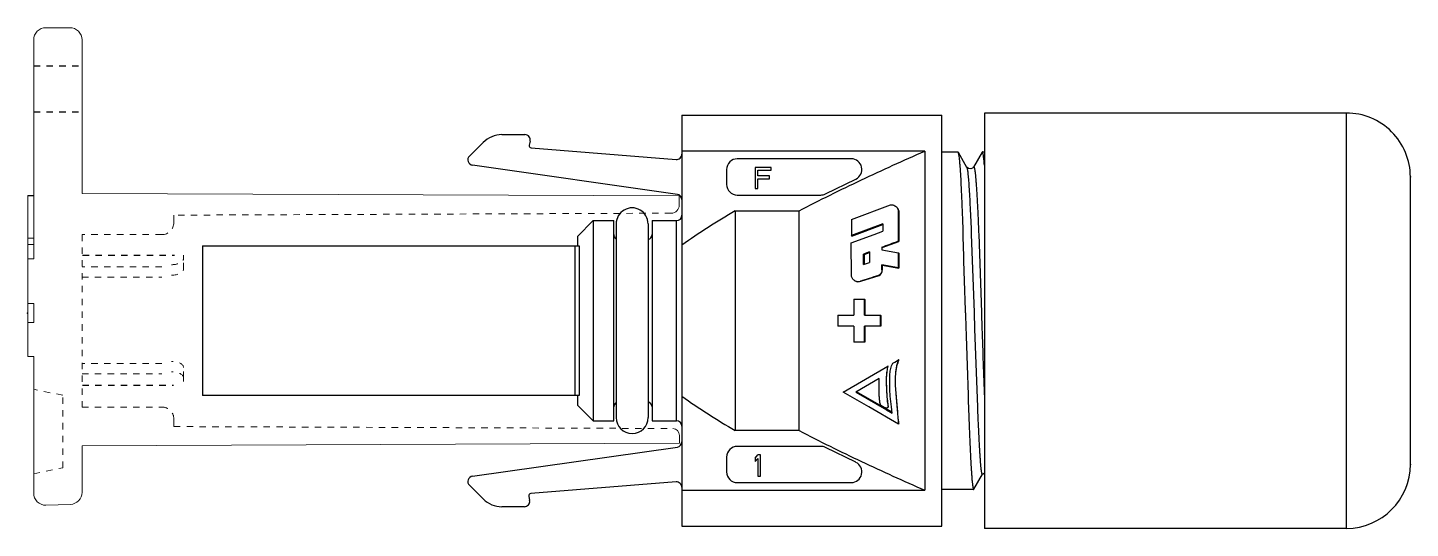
# Model space of a CAD drawing. Header units: millimetres. Extents: x 0 to 21.6, y -3.4 to 4.5.
import ezdxf

# ---------------------------------------------------------------- set-up
doc = ezdxf.new("R2010")
doc.units = ezdxf.units.MM
doc.linetypes.add('DASH', pattern=[0.35, 0.25, -0.1])
doc.layers.add('51', color=7, linetype='Continuous', true_color=0xffffff)
doc.layers.add('CONN', color=7, linetype='Continuous')
doc.layers.add('CONN-Label', color=7, linetype='Continuous')

# ---------------------------------------------------------------- blocks, each defined once
blk = doc.blocks.new('A$C45091238')
at = {"color": 7, "linetype": 'Continuous'}
for p, q in [((5.083, 31.844), (5.083, 46.264)), ((10.828, 46.264), (5.083, 46.264)), ((10.828, 46.264), (10.828, 31.844)), ((1.127, 35.522), (1.651, 36.046)), ((14.26, 36.046), (14.784, 35.522)), ((1.997, 35.93), (3.116, 28.08)), ((12.794, 28.08), (13.914, 35.93)), ((0.828, 33.94), (0.828, 34.801)), ((15.083, 34.801), (15.083, 33.917)), ((1.238, 33.767), (1.066, 33.738)), ((1.777, 28.125), (1.333, 33.693)), ((14.577, 33.685), (14.133, 28.125)), ((14.827, 33.719), (14.679, 33.758)), ((4.724, 31.903), (4.121, 31.299)), ((5.083, 31.903), (4.724, 31.903)), ((11.187, 31.903), (10.828, 31.903)), ((11.187, 31.903), (11.79, 31.299)), ((4.121, 31.299), (4.121, 30.516)), ((11.79, 31.299), (4.121, 31.299)), ((11.79, 31.299), (11.79, 30.516)), ((4.121, 30.516), (11.79, 30.516)), ((11.667, 30.423), (4.243, 30.423)), ((11.667, 29.2), (4.243, 29.2)), ((4.121, 29.047), (4.121, 28.109)), ((11.79, 29.047), (4.121, 29.047)), ((11.79, 29.047), (11.79, 28.109)), ((0.082, 27.905), (0.082, 17.951)), ((15.829, 27.905), (0.082, 27.905)), ((1.458, 27.905), (1.458, 18.603)), ((14.453, 18.603), (14.453, 27.905)), ((15.829, 27.905), (15.829, 17.951)), ((2.733, 26.192), (2.162, 26.192)), ((13.749, 26.192), (13.177, 26.192)), ((1.754, 25.784), (1.754, 21.418)), ((3.141, 22.589), (3.141, 25.784)), ((3.751, 23.417), (3.751, 25.865)), ((12.159, 25.865), (3.751, 25.865)), ((12.159, 25.865), (12.159, 23.417)), ((12.769, 25.784), (12.769, 22.589)), ((14.157, 21.418), (14.157, 25.784)), ((1.999, 24.996), (1.999, 24.894)), ((2.676, 24.996), (1.999, 24.996)), ((2.676, 24.996), (2.555, 25.098)), ((2.693, 25.098), (2.555, 25.098)), ((2.693, 25.098), (2.815, 24.996)), ((2.815, 24.894), (2.815, 24.996)), ((13.014, 25.098), (13.014, 24.996)), ((13.83, 25.098), (13.014, 25.098)), ((13.014, 24.996), (13.396, 24.996)), ((13.396, 24.996), (13.396, 24.554)), ((13.5, 24.554), (13.5, 24.996)), ((13.5, 24.996), (13.726, 24.996)), ((13.726, 24.996), (13.726, 24.486)), ((13.83, 24.486), (13.83, 25.098)), ((1.999, 24.894), (2.815, 24.894)), ((13.396, 24.554), (13.5, 24.554)), ((13.726, 24.486), (13.83, 24.486)), ((3.751, 23.417), (12.159, 23.417)), ((2.529, 21.24), (3.1, 22.411)), ((12.811, 22.411), (13.382, 21.24)), ((4.651, 20.746), (5.221, 21.729)), ((5.221, 21.729), (6.216, 20.017)), ((8.161, 21.93), (7.75, 21.93)), ((7.75, 21.318), (7.75, 21.93)), ((8.161, 21.93), (8.161, 21.318)), ((5.221, 21.239), (4.541, 20.067)), ((4.561, 20.055), (5.233, 21.219)), ((5.742, 20.343), (5.221, 21.239)), ((7.75, 21.318), (7.135, 21.318)), ((7.135, 20.91), (7.135, 21.318)), ((8.776, 21.318), (8.161, 21.318)), ((8.776, 21.318), (8.776, 20.91)), ((9.493, 21.29), (9.485, 21.277)), ((9.67, 21.41), (10.933, 21.423)), ((10.933, 21.423), (11.26, 20.543)), ((11.2, 21.39), (11.219, 21.404)), ((11.2, 21.39), (11.636, 20.214)), ((11.66, 20.214), (11.219, 21.404)), ((11.838, 21.404), (11.219, 21.404)), ((11.838, 21.404), (12.391, 19.915)), ((3.992, 19.609), (4.651, 20.746)), ((7.14, 20.896), (7.135, 20.91)), ((7.135, 20.91), (7.75, 20.91)), ((7.751, 20.896), (7.139, 20.896)), ((7.75, 20.298), (7.75, 20.91)), ((8.771, 20.896), (8.159, 20.896)), ((8.161, 20.91), (8.776, 20.91)), ((8.161, 20.91), (8.161, 20.298)), ((8.776, 20.91), (8.771, 20.896)), ((9.465, 21.051), (9.474, 21.065)), ((9.465, 21.051), (9.692, 20.345)), ((10.111, 20.943), (10.182, 20.721)), ((10.111, 20.943), (10.51, 20.943)), ((10.497, 20.929), (10.115, 20.929)), ((10.592, 20.723), (10.182, 20.721)), ((10.497, 20.929), (10.51, 20.943)), ((10.497, 20.929), (10.573, 20.723)), ((10.592, 20.723), (10.51, 20.943)), ((7.751, 20.284), (7.75, 20.298)), ((7.75, 20.298), (8.16, 20.298)), ((8.159, 20.284), (7.751, 20.284)), ((8.161, 20.298), (8.159, 20.284)), ((9.692, 20.346), (9.701, 20.36)), ((9.897, 20.233), (9.908, 20.247)), ((10.084, 20.233), (9.897, 20.233)), ((9.908, 20.247), (10.095, 20.247)), ((10.084, 20.233), (9.967, 19.595)), ((9.978, 19.609), (10.095, 20.248)), ((10.084, 20.233), (10.095, 20.247)), ((10.675, 20.248), (10.557, 19.609)), ((10.672, 20.233), (10.757, 20.233)), ((10.771, 20.247), (10.674, 20.247)), ((10.757, 20.233), (10.771, 20.247)), ((10.757, 20.233), (10.993, 19.595)), ((11.26, 20.543), (11.382, 20.214)), ((11.66, 20.214), (11.382, 20.214)), ((4.013, 19.595), (3.992, 19.609)), ((4.541, 20.067), (4.418, 19.854)), ((4.418, 19.854), (4.651, 19.882)), ((4.447, 19.857), (4.561, 20.055)), ((6.225, 20.003), (6.216, 20.017)), ((6.326, 19.828), (6.369, 19.754)), ((6.369, 19.754), (6.453, 19.609)), ((6.461, 19.595), (6.453, 19.609)), ((9.967, 19.595), (9.977, 19.609)), ((9.977, 19.609), (10.557, 19.609)), ((10.543, 19.595), (10.557, 19.609)), ((10.993, 19.595), (11.008, 19.609)), ((11.008, 19.609), (12.191, 19.609)), ((12.17, 19.595), (12.191, 19.609)), ((10.544, 19.595), (9.967, 19.595)), ((12.17, 19.595), (10.993, 19.595)), ((14.453, 18.603), (1.458, 18.603)), ((0.082, 17.951), (15.829, 17.951)), ((1.489, 16.727), (1.489, 17.951)), ((14.422, 17.951), (14.422, 17.339)), ((8.262, 17.042), (7.649, 17.024)), ((14.413, 17.329), (13.841, 16.998)), ((14.422, 17.339), (14.413, 17.329)), ((1.489, 16.727), (1.498, 16.717)), ((1.498, 16.717), (2.07, 16.386)), ((14.413, 16.407), (13.841, 16.737)), ((0, 2.448), (0, 16.319)), ((15.911, 16.319), (0, 16.319)), ((2.07, 16.386), (2.09, 16.371)), ((2.09, 16.371), (2.128, 16.319)), ((14.422, 16.397), (14.413, 16.407)), ((14.422, 16.397), (14.422, 16.319)), ((15.911, 2.448), (15.911, 16.319)), ((2.448, 0), (13.463, 0))]:
    blk.add_line(p, q, dxfattribs=at)
at = {"color": 9, "linetype": 'Continuous'}
for p, q in [((5.083, 31.988), (10.828, 31.988)), ((10.828, 31.844), (5.083, 31.844)), ((4.121, 28.109), (11.79, 28.109)), ((7.649, 16.693), (4.643, 16.587)), ((8.263, 16.713), (7.649, 16.693)), ((8.263, 16.43), (7.649, 16.41)), ((11.272, 16.819), (8.263, 16.713)), ((11.272, 16.537), (8.263, 16.43)), ((0, 2.448), (15.911, 2.448))]:
    blk.add_line(p, q, dxfattribs=at)
at = {"color": 7, "linetype": 'Continuous'}
blk.add_lwpolyline([(13.841, 16.737), (13.836, 16.74), (13.805, 16.768), (13.771, 16.84), (13.781, 16.927), (13.819, 16.981), (13.841, 16.998)], dxfattribs=at)
for centre, radius, start, end in [((1.795, 35.901), 0.204, 8.1156, 135), ((14.116, 35.901), 0.204, 45, 171.8844), ((1.848, 34.801), 1.02, 135, 180), ((14.063, 34.801), 1.02, 0, 45), ((1.032, 33.94), 0.204, 180, 279.5643), ((14.879, 33.917), 0.204, 255.4357, 0), ((1.252, 33.687), 0.0816, 4.5643, 99.5643), ((14.659, 33.679), 0.0816, 75.4357, 175.4357), ((4.243, 29.812), 0.611, 90, 270), ((4.651, 30.312), 0.204, 33.7157, 89.9999), ((11.26, 30.312), 0.204, 90.0001, 146.2843), ((11.667, 29.812), 0.611, 270, 90), ((4.651, 29.251), 0.204, 270.0001, 345.3012), ((11.26, 29.251), 0.204, 194.6988, 269.9999), ((1.574, 28.109), 0.204, 270, 4.5643), ((3.318, 28.109), 0.204, 188.1156, 270), ((3.917, 28.109), 0.204, 270.0001, 0), ((11.994, 28.109), 0.204, 180, 269.9999), ((12.593, 28.109), 0.204, 270, 351.8844), ((14.337, 28.109), 0.204, 175.4357, 270), ((2.162, 25.784), 0.408, 90, 180), ((2.733, 25.784), 0.408, 0, 90), ((13.177, 25.784), 0.408, 90, 180), ((13.749, 25.784), 0.408, 0, 90), ((2.733, 22.589), 0.408, 334, 0), ((13.177, 22.589), 0.408, 180, 206), ((2.162, 21.418), 0.408, 180, 334), ((9.702, 21.145), 0.254, 148.6465, 201.558), ((9.709, 21.158), 0.253, 148.6301, 201.6404), ((13.749, 21.418), 0.408, 206, 0), ((333.431, 125.057), 340.239, 197.79677, 197.92157), ((9.878, 20.442), 0.21, 207.3831, 275.3747), ((288.673, 123.051), 296.307, 200.30084, 200.43256), ((5.851, 18.027), 1.682, 68.7446, 73.4012), ((12.087, 19.865), 0.283, 287.0375, 302.4871), ((12.108, 19.882), 0.285, 286.9485, 302.4793), ((30.353, -744.753), 762.114, 91.707161, 91.933323), ((-7.313, 554.476), 537.66, 271.65995, 271.98049), ((2.448, 2.448), 2.448, 180.0008, 269.9992), ((13.463, 2.448), 2.448, 270, 360)]:
    blk.add_arc(centre, radius, start, end, dxfattribs=at)
at = {"color": 9, "linetype": 'Continuous'}
blk.add_arc((28.9, -632.716), 649.474, 91.8751, 92.107081, dxfattribs=at)
at = {"color": 7, "linetype": 'Continuous'}
for points, knots in [([(5.065, 27.905), (4.826, 27.579), (4.373, 26.907), (3.955, 26.215), (3.751, 25.865)], [0, 0, 0, 0, 0.499988, 1, 1, 1, 1]), ([(12.159, 25.865), (11.956, 26.215), (11.537, 26.907), (11.085, 27.579), (10.846, 27.905)], [0, 0, 0, 0, 0.500012, 1, 1, 1, 1]), ([(3.751, 23.417), (3.335, 22.632), (2.55, 21.036), (1.817, 19.417), (1.458, 18.603)], [0, 0, 0, 0, 0.499993, 1, 1, 1, 1]), ([(12.159, 23.417), (12.576, 22.632), (13.361, 21.036), (14.094, 19.417), (14.453, 18.603)], [0, 0, 0, 0, 0.499993, 1, 1, 1, 1]), ([(9.493, 21.29), (9.512, 21.321), (9.564, 21.376), (9.634, 21.404), (9.67, 21.41)], [0, 0, 0, 0, 0.494644, 1, 1, 1, 1]), ([(4.625, 20.019), (4.603, 20.036), (4.601, 20.094), (4.635, 20.141), (4.645, 20.172), (4.651, 20.187)], [0, 0, 0, 0, 0.465185, 0.733945, 1, 1, 1, 1]), ([(4.651, 20.187), (4.659, 20.211), (4.683, 20.257), (4.744, 20.303), (4.815, 20.322), (4.909, 20.331), (5.027, 20.343), (5.169, 20.354), (5.311, 20.354), (5.454, 20.351), (5.598, 20.352), (5.694, 20.348), (5.742, 20.343)], [0, 0, 0, 0, 0.065635, 0.130953, 0.193658, 0.254987, 0.377992, 0.501526, 0.625076, 0.749244, 0.874494, 1, 1, 1, 1]), ([(9.908, 20.247), (9.867, 20.244), (9.781, 20.26), (9.72, 20.323), (9.701, 20.36)], [0, 0, 0, 0, 0.49698, 1, 1, 1, 1]), ([(6.453, 19.609), (6.256, 19.685), (5.831, 19.759), (5.305, 19.728), (4.89, 19.689), (4.488, 19.654), (4.189, 19.629), (3.992, 19.609)], [0, 0, 0, 0, 0.255941, 0.511413, 0.637206, 0.760698, 1, 1, 1, 1]), ([(4.013, 19.595), (4.197, 19.614), (4.478, 19.638), (4.856, 19.671), (5.245, 19.707), (5.739, 19.743), (6.14, 19.696), (6.331, 19.639)], [0, 0, 0, 0, 0.239296, 0.362586, 0.48813, 0.743453, 1, 1, 1, 1]), ([(6.216, 20.017), (6.15, 20.034), (6.017, 20.059), (5.815, 20.077), (5.612, 20.08), (5.411, 20.074), (5.244, 20.065), (5.111, 20.058), (5.012, 20.052), (4.913, 20.043), (4.832, 20.033), (4.767, 20.023), (4.718, 20.016), (4.672, 20.009), (4.636, 20.009), (4.625, 20.019)], [0, 0, 0, 0, 0.126778, 0.253685, 0.380409, 0.506587, 0.631825, 0.693973, 0.755868, 0.817658, 0.87942, 0.910262, 0.940997, 0.971525, 1, 1, 1, 1]), ([(4.642, 20.005), (4.654, 19.995), (4.689, 19.995), (4.734, 20.002), (4.783, 20.009), (4.848, 20.019), (4.929, 20.029), (5.027, 20.038), (5.126, 20.044), (5.258, 20.051), (5.424, 20.06), (5.624, 20.066), (5.826, 20.063), (6.027, 20.045), (6.16, 20.02), (6.225, 20.003)], [0, 0, 0, 0, 0.028489, 0.05902, 0.089759, 0.120604, 0.18237, 0.244163, 0.306059, 0.368207, 0.493446, 0.619622, 0.746341, 0.873238, 1, 1, 1, 1]), ([(4.651, 19.882), (4.788, 19.9), (4.996, 19.927), (5.276, 19.937), (5.488, 19.935), (5.702, 19.94), (5.917, 19.943), (6.13, 19.916), (6.265, 19.863), (6.326, 19.828)], [0, 0, 0, 0, 0.246018, 0.37001, 0.494914, 0.621303, 0.748554, 0.875122, 1, 1, 1, 1]), ([(12.39, 19.915), (12.397, 19.86), (12.378, 19.749), (12.303, 19.668), (12.262, 19.641)], [0, 0, 0, 0, 0.525864, 1, 1, 1, 1]), ([(14.413, 17.328), (14.403, 17.323), (14.372, 17.314), (14.315, 17.303), (14.234, 17.291), (14.13, 17.28), (14.002, 17.268), (13.787, 17.251), (13.465, 17.231), (13.017, 17.207), (12.494, 17.184), (11.903, 17.16), (11.486, 17.145), (11.268, 17.138)], [0, 0, 0, 0, 0.011108, 0.029585, 0.055534, 0.088896, 0.129577, 0.17744, 0.293977, 0.436802, 0.6038, 0.792474, 1, 1, 1, 1]), ([(4.642, 16.928), (4.413, 16.92), (3.977, 16.904), (3.359, 16.879), (2.819, 16.855), (2.42, 16.833), (2.146, 16.816), (1.976, 16.803), (1.831, 16.791), (1.712, 16.778), (1.619, 16.767), (1.55, 16.754), (1.512, 16.745), (1.489, 16.733), (1.489, 16.727)], [0, 0, 0, 0, 0.217238, 0.413459, 0.585404, 0.730225, 0.791701, 0.845543, 0.891538, 0.929495, 0.95929, 0.980837, 0.994182, 1, 1, 1, 1]), ([(13.913, 16.319), (13.987, 16.325), (14.114, 16.335), (14.26, 16.352), (14.344, 16.366), (14.385, 16.376), (14.409, 16.383), (14.422, 16.392), (14.422, 16.397)], [0, 0, 0, 0, 0.427109, 0.736344, 0.846007, 0.925593, 0.975723, 1, 1, 1, 1])]:
    blk.add_open_spline(points, degree=3, knots=knots, dxfattribs=at)
at = {"color": 9, "linetype": 'Continuous'}
for points, knots in [([(13.841, 16.998), (13.832, 16.993), (13.806, 16.984), (13.757, 16.974), (13.69, 16.963), (13.563, 16.947), (13.359, 16.928), (13.062, 16.906), (12.698, 16.885), (12.272, 16.863), (11.79, 16.841), (11.451, 16.827), (11.272, 16.819)], [0, 0, 0, 0, 0.012056, 0.031286, 0.057799, 0.091518, 0.180117, 0.296082, 0.438156, 0.60432, 0.792359, 1, 1, 1, 1]), ([(4.643, 16.587), (4.444, 16.579), (4.066, 16.563), (3.608, 16.542), (3.276, 16.525), (3.056, 16.512), (2.856, 16.5), (2.677, 16.487), (2.52, 16.475), (2.386, 16.462), (2.274, 16.45), (2.187, 16.438), (2.123, 16.426), (2.084, 16.416), (2.066, 16.406), (2.059, 16.399), (2.062, 16.391), (2.067, 16.388), (2.07, 16.386)], [0, 0, 0, 0, 0.229583, 0.434345, 0.526293, 0.610827, 0.687626, 0.756365, 0.816726, 0.868407, 0.911243, 0.945142, 0.970043, 0.985978, 0.990725, 0.993692, 0.996173, 1, 1, 1, 1]), ([(13.841, 16.737), (13.844, 16.736), (13.849, 16.733), (13.852, 16.724), (13.845, 16.717), (13.827, 16.708), (13.788, 16.697), (13.725, 16.685), (13.637, 16.673), (13.526, 16.661), (13.392, 16.649), (13.235, 16.636), (13.057, 16.624), (12.857, 16.611), (12.637, 16.599), (12.306, 16.582), (11.849, 16.56), (11.472, 16.545), (11.272, 16.537)], [0, 0, 0, 0, 0.003827, 0.006318, 0.009253, 0.013937, 0.029747, 0.054632, 0.088598, 0.131503, 0.183177, 0.243438, 0.312099, 0.388926, 0.473554, 0.565593, 0.770344, 1, 1, 1, 1])]:
    blk.add_open_spline(points, degree=3, knots=knots, dxfattribs=at)
blk = doc.blocks.new('防尘塞2')
at = {"linetype": 'DASH'}
for p, q in [((23.461, -2.188), (23.461, -4.863)), ((26.012, -2.188), (26.012, -4.863)), ((8.333, -4.885), (8.333, -9.935)), ((15.52, -4.898), (15.52, -9.974))]:
    blk.add_line(p, q, dxfattribs=at)
at = {"layer": '51', "color": 7, "linetype": 'Continuous', "lineweight": 18}
for p, q in [((2.353, -2.188), (3.424, -2.188)), ((8.106, -2.188), (3.424, -2.188)), ((8.106, -2.188), (9.911, -2.188)), ((9.911, -2.188), (9.911, -1.855)), ((9.911, -1.855), (11.803, -1.855)), ((12.847, -1.855), (11.803, -1.855)), ((11.803, -1.855), (11.803, -2.188)), ((11.803, -2.188), (12.847, -2.188)), ((12.847, -2.188), (12.847, -1.855)), ((15.317, -1.855), (12.847, -1.855)), ((16.125, -1.855), (15.317, -1.855)), ((15.317, -1.855), (15.317, -2.188)), ((15.317, -2.188), (22.795, -2.188)), ((16.469, -1.855), (16.125, -1.855)), ((16.125, -2.188), (16.125, -1.855)), ((18.83, -1.855), (16.469, -1.855)), ((16.469, -2.188), (16.469, -1.855)), ((1.732, -4.218), (1.685, -2.857)), ((6.45, -9.947), (6.04, -9.947)), ((17.744, -9.947), (17.334, -9.947)), ((5.552, -37.935), (5.113, -37.935)), ((18.812, -37.921), (18.294, -37.921))]:
    blk.add_line(p, q, dxfattribs=at)
at = {"layer": '51', "color": 7, "linetype": 'DASH', "lineweight": 18}
for p, q in [((3.424, -2.188), (3.758, -3.793)), ((7.771, -3.793), (8.106, -2.188)), ((3.758, -3.793), (7.771, -3.793)), ((7.118, -4.863), (7.118, -9.278)), ((16.665, -4.863), (7.118, -4.863)), ((8.953, -4.863), (8.953, -9.278)), ((9.532, -9.278), (9.532, -4.863)), ((14.304, -4.863), (14.304, -9.278)), ((14.883, -9.278), (14.883, -4.863)), ((16.665, -9.278), (16.665, -4.863)), ((6.04, -9.947), (5.931, -37.562)), ((17.853, -37.481), (17.744, -9.947)), ((8.536, -10.483), (8.736, -10.483)), ((15.536, -10.483), (15.335, -10.483))]:
    blk.add_line(p, q, dxfattribs=at)
at = {"layer": '51', "color": 7, "linetype": 'DASH', "lineweight": 13}
for p, q in [((8.739, -10.483), (9.318, -10.483)), ((14.753, -10.483), (15.333, -10.483))]:
    blk.add_line(p, q, dxfattribs=at)
at = {"layer": '51', "color": 7, "linetype": 'Continuous', "lineweight": 18}
for points in [[(18.812, -37.921), (18.946, -4.863), (22.771, -4.863), (25.447, -4.863), (27.453, -4.863, 0.414214), (28.122, -4.194), (28.122, -2.857, 0.414214), (27.453, -2.188), (25.447, -2.188), (22.771, -2.188)], [(5.113, -37.935), (4.979, -4.863), (2.401, -4.863, -0.404026), (1.732, -4.218)]]:
    blk.add_lwpolyline(points, format="xyb", dxfattribs=at)
for centre, radius, start, end in [((2.353, -2.857), 0.669, 90, 180), ((18.294, -37.48), 0.441, 180.09642, 270.03546), ((5.548, -37.552), 0.383, 270.54928, 358.47166)]:
    blk.add_arc(centre, radius, start, end, dxfattribs=at)
at = {"layer": '51', "color": 7, "linetype": 'DASH', "lineweight": 18}
for centre, radius, start, end in [((6.45, -9.278), 0.669, 270, 0), ((17.335, -9.277), 0.67, 180.09517, 269.96058)]:
    blk.add_arc(centre, radius, start, end, dxfattribs=at)
for centre, major_axis, start_param, end_param in [((8.736, -9.814), (0, -0.669), 0, 1.570796), ((9.316, -9.814), (0, 0.669), 3.141593, 4.712389), ((14.756, -9.814), (0, -0.669), 4.712389, 6.283185), ((15.335, -9.814), (0, 0.669), 1.570796, 3.141593)]:
    blk.add_ellipse(centre, major_axis=major_axis, ratio=0.5, start_param=start_param, end_param=end_param, dxfattribs=at)
blk = doc.blocks.new('防尘塞长')
blk.add_line((32.394, -8.788), (32.394, -9.12))
blk.add_blockref('防尘塞2', (13.564, -6.932))
blk = doc.blocks.new('Fmale')
at = {"layer": 'CONN'}
for p in [(21.586, 2.124), (21.586, -2.365)]:
    blk.add_point(p, dxfattribs=at)
at = {"layer": 'CONN-Label'}
blk.add_point((0, 0), dxfattribs=at)
at = {"rotation": 89.99999999373587}
for name, p, xscale, yscale, zscale in [('防尘塞长', (-2.478, -7.302), 0.2820359627117504, 0.2820359627117504, 0.2820359627117504), ('A$C45091238', (21.586, -3.362), 0.4075301692625704, 0.4075301692625704, 0.4075301692625704)]:
    blk.add_blockref(name, p, dxfattribs=dict(at, xscale=xscale, yscale=yscale, zscale=zscale))

msp = doc.modelspace()

# ---------------------------------------------------------------- block references
msp.add_blockref('Fmale', (0, 0))

doc.saveas('drawing.dxf')
